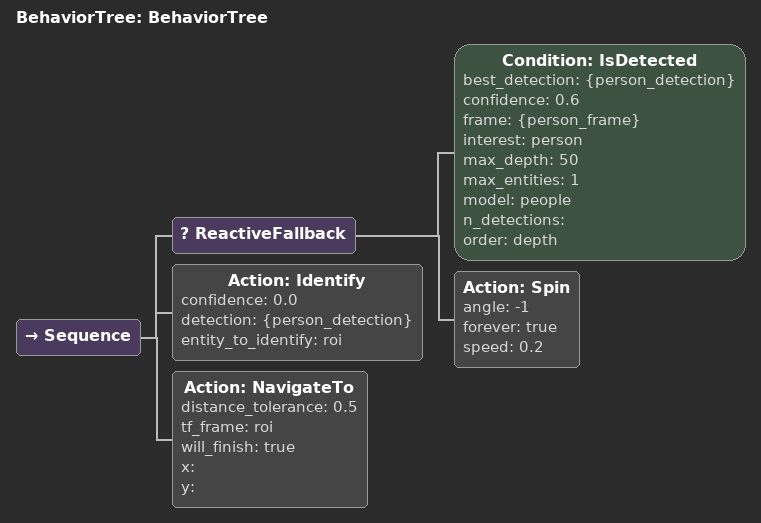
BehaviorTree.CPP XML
<?xml version="1.0"?>
<root main_tree_to_execute="BehaviorTree">
    <BehaviorTree ID="BehaviorTree">
        <Sequence>
            <ReactiveFallback>
                <Condition ID="IsDetected" best_detection="{person_detection}" confidence="0.6" frame="{person_frame}" interest="person" max_depth="50" max_entities="1" model="people" n_detections="" order="depth"/>
                <Action ID="Spin" angle="-1" forever="true" speed="0.2"/>
            </ReactiveFallback>
            <Action ID="Identify" confidence="0.0" detection="{person_detection}" entity_to_identify="roi"/>
            <Action ID="NavigateTo" distance_tolerance="0.5" tf_frame="roi" will_finish="true" x="" y=""/>
        </Sequence>
    </BehaviorTree>
</root>
